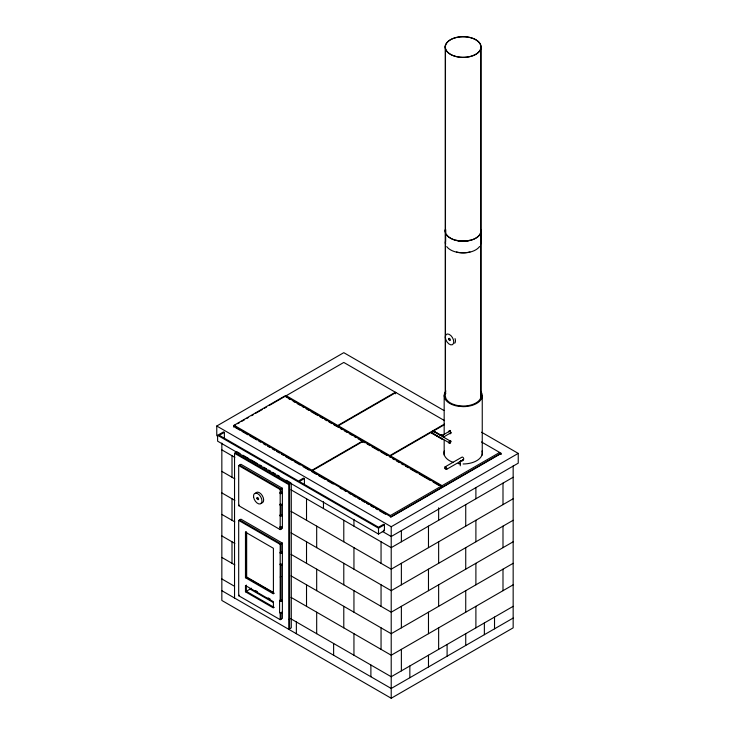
<?xml version="1.0" encoding="UTF-8"?>
<svg xmlns="http://www.w3.org/2000/svg" width="735" height="735" viewBox="0 0 735 735"><rect width="100%" height="100%" fill="white"/><g stroke="black" fill="none" stroke-linecap="round" stroke-linejoin="round"><path stroke-width="1.1" d="M433.889 431.941L433.632 430.958L432.915 431.032A1.433 0.827 -60 0 0 431.895 432.796L432.4 433.512L433.172 433.191M216.761 435.791L216.761 426.015L343.787 352.671L443.903 410.47M234.088 426.824L234.088 425.262L284.904 395.926L362.814 440.908L362.814 442.47M304.409 484.438L304.409 478.568L299.329 481.508L378.507 527.216L383.587 524.285L384.442 524.772L384.442 530.642L378.507 534.069L217.606 441.165L217.606 435.304L223.532 431.877L224.377 432.364L224.377 438.235M233.693 426.989L233.693 426.015L235.678 424.867M237.662 423.718L239.647 422.579M241.631 421.431L244.608 419.713M246.592 418.564L248.577 417.425M251.545 415.707L253.529 414.558M255.514 413.41L262.459 409.404M264.444 408.256L266.428 407.116M269.405 405.398L343.787 362.447L444.519 420.604M224.377 432.364L219.296 435.304L298.483 481.012L303.564 478.081L304.409 478.568M234.538 598.024L234.538 453.293L237.083 451.823L240.042 453.532M238.691 465.567L240.896 464.29L282.387 488.251L282.387 528.346L280.191 529.613L238.691 505.662L238.691 465.567L280.191 489.519L282.387 488.251M286.2 397.258L286.2 395.696L337.806 425.491L395.393 392.242L395.393 393.804M338.311 427.347L338.311 425.785L395.899 392.536M238.691 505.662L239.537 505.166M234.088 425.262L311.998 470.244L362.814 440.908M312.513 470.538L363.32 441.202L441.23 486.184L441.23 487.746L390.423 517.082L390.423 515.52L312.513 470.538L312.513 472.1M288.745 484.586L291.281 483.115L291.281 627.846L288.745 629.307L288.745 484.586L234.538 453.293M238.691 520.426L240.896 519.158L282.387 543.11L282.387 618.411L280.191 619.678L238.691 595.717L238.691 520.426L280.191 544.378L282.387 543.11M245.472 532.158L273.411 548.292L273.411 593.862L245.472 577.728L245.472 532.158L246.317 531.671L246.317 577.241L274.265 593.375M338.311 425.785L389.908 455.571L444.519 424.049M390.423 457.436L390.423 455.865L444.032 424.913M442.323 435.377L449.921 430.986M441.514 435.414A1.433 0.827 60 0 1 442.663 435.524A1.433 0.827 60 0 1 443.416 437.095L443.416 435.919L442.396 436.507A1.433 0.827 -60 0 1 443.416 437.095L450.941 432.75M245.472 577.728L246.657 577.039L273.631 592.621M445.052 466.909L461.984 457.133A1.433 0.827 60 0 1 463.647 458.465A1.433 0.827 60 0 1 462.71 459.55M446.485 469.399L463.427 459.614M238.691 595.717L239.537 595.231M245.472 591.813L245.472 585.547L273.411 601.689L273.411 607.946L245.472 591.813L251.48 588.239M280.191 577.039L281.036 576.552M390.423 515.52L441.23 486.184M442.075 485.688L499.662 452.448L499.662 454.01L442.075 487.259L442.075 485.688L390.423 455.865M217.606 435.304L378.507 528.199L384.442 524.772M216.761 426.015L391.213 526.729L518.239 453.394L518.239 463.169L391.213 536.513L382.292 531.359M513.159 477.254L391.213 547.658L290.904 489.749M288.745 619.532L289.59 619.045M513.159 498.762L391.213 569.175L291.042 511.339M513.159 520.279L391.213 590.683L291.042 532.847M513.159 541.787L391.213 612.2L291.042 554.365M513.159 563.304L391.213 633.708L291.042 575.872M513.159 584.821L391.213 655.225L291.042 597.39M513.159 606.329L391.213 676.733L290.481 618.576M513.159 618.062L391.213 688.475L221.841 590.683M221.841 443.076L221.841 600.467L391.213 698.25L513.159 627.846L513.159 465.926M441.377 438.271L442.13 438.97L431.932 433.08M481.563 432.217L518.239 453.394M481.489 441.955L501.307 453.394L391.213 516.953L233.693 426.015M499.607 453.394L501.307 454.368M443.416 435.919L441.377 434.752L440.366 435.331L441.248 435.414L433.42 430.894M433.172 430.921L441.349 435.635M432.915 431.032L450.867 441.395M431.895 432.796L449.848 443.159M432.033 433.301L441.891 438.988M462.701 459.55L463.114 460.239A1.433 0.827 0 0 1 460.817 460.79L460.551 460.643M288.184 398.407L290.169 399.555M293.146 401.273L295.13 402.422M297.115 403.561L300.091 405.279M302.076 406.427L304.06 407.576M306.045 408.724L309.022 410.442M311.006 411.582L317.952 415.597M319.936 416.745L322.913 418.463M324.907 419.602L326.891 420.751M328.876 421.899L331.852 423.617M333.837 424.766L336.814 426.484M340.296 428.496L342.28 429.635M344.265 430.783L347.242 432.502M349.226 433.65L352.203 435.368M354.187 436.517L356.172 437.656M358.156 438.804L361.133 440.522M363.118 441.671L365.102 442.819M367.087 443.958L370.063 445.676M372.048 446.825L378.994 450.84M380.978 451.979L386.932 455.424M392.407 458.576L394.392 459.724M396.376 460.873L399.362 462.591M401.347 463.739L403.331 464.887M405.325 466.036L408.302 467.754M410.286 468.902L417.241 472.917M419.226 474.066L430.159 480.378M433.135 482.096L439.098 485.532M235.071 427.393L240.005 430.241M241.98 431.381L247.897 434.798M249.872 435.938L256.772 439.925M258.748 441.055L260.714 442.194M263.672 443.903L265.647 445.042M267.623 446.182L269.589 447.321M272.556 449.03L274.522 450.169M276.498 451.308L279.456 453.017M281.431 454.156L283.398 455.296M285.373 456.435L292.273 460.422M294.248 461.562L300.165 464.97M303.123 466.679L309.04 470.097M313.496 472.669L316.454 474.378M318.43 475.517L325.329 479.505M327.305 480.644L333.221 484.053M340.121 488.04L342.097 489.179M344.072 490.318L346.038 491.458M348.996 493.167L350.972 494.306M352.947 495.445L355.905 497.154M357.871 498.293L359.847 499.433M361.822 500.572L364.781 502.281M366.747 503.42L368.722 504.559M370.697 505.689L373.656 507.398M375.631 508.537L377.597 509.677M379.572 510.816L385.489 514.234M383.587 530.155L384.442 530.642M243 455.241L248.908 458.658M250.883 459.788L257.774 463.776M259.749 464.915L261.715 466.054M263.69 467.184L266.649 468.893M268.615 470.032L270.59 471.172M272.556 472.311L275.515 474.02M277.49 475.15L279.456 476.289M286.356 480.277L290.297 482.546M235.393 452.806L289.59 484.099L289.59 628.82M221.841 449.875L234.823 457.372M239.537 465.08L281.036 489.032L281.036 492.863M221.841 471.383L234.823 478.88M221.841 492.9L234.823 500.397M239.537 519.939L281.036 543.891L281.036 552.904M221.841 514.408L234.823 521.905M221.841 535.925L234.823 543.422M221.841 557.433L234.823 564.93M255.403 590.508L257.36 591.638M268.146 597.867L270.113 598.997M250.13 589.121L273.356 602.535M274.265 607.459L246.317 591.317L246.317 585.06M221.841 578.95L234.584 586.309M445.952 391.002A19.046 10.997 0 0 0 444.17 395.65L444.813 398.499A19.046 10.997 0 0 0 458.282 406.271L463.206 406.648A19.046 10.997 0 0 0 480.469 391.002M502.997 483.115L502.997 504.633M502.997 526.141L502.997 547.658M502.997 569.175L502.997 590.683M494.526 617.088L494.526 628.82M484.365 622.958L484.365 634.691M482.252 395.65L482.252 455.084M480.947 48.335A17.962 10.373 0 0 1 452.264 55.3A17.962 10.373 0 0 1 456.159 37.476A17.962 10.373 0 0 1 480.947 48.335L480.947 398.894M480.782 48.326A17.796 10.272 0 0 1 452.365 55.226A17.796 10.272 0 0 1 456.224 37.568A17.796 10.272 0 0 1 480.782 48.326L480.782 396.597M475.894 487.443L475.894 498.762M475.894 520.279L475.894 541.787M475.894 563.304L475.894 584.821M475.894 606.329L475.894 627.846M465.733 504.633L465.733 526.141M465.733 547.658L465.733 569.175M465.733 590.683L465.733 612.2M465.733 633.708L465.733 645.449M460.266 461.35L460.266 465.797M447.1 644.466L447.1 656.199M445.465 45.754L445.465 394.024M445.3 45.745L445.3 394.006M444.17 395.65L444.17 434.514M444.17 440.228L444.17 455.084M438.639 507.821L438.639 520.279M438.639 541.787L438.639 563.304M438.639 584.821L438.639 606.329M438.639 627.846L438.639 649.354M428.477 526.141L428.477 547.658M428.477 569.175L428.477 590.683M428.477 612.2L428.477 633.708M428.477 655.225L428.477 666.957M409.845 665.983L409.845 677.716M401.374 530.468L401.374 541.787M401.374 563.304L401.374 584.821M401.374 606.329L401.374 627.846M401.374 649.354L401.374 670.871M391.213 526.729L391.213 698.25M389.908 455.571L389.908 457.142M381.052 541.787L381.052 563.304M381.052 584.821L381.052 606.329M381.052 627.846L381.052 649.354M378.507 528.199L378.507 534.069M370.89 665L370.89 676.733M353.948 519.351L353.948 526.141M353.948 547.658L353.948 569.175M353.948 590.683L353.948 612.2M353.948 633.708L353.948 655.225M343.787 520.279L343.787 541.787M343.787 563.304L343.787 584.821M343.787 606.329L343.787 627.846M337.806 425.491L337.806 427.053M333.626 643.492L333.626 655.225M323.464 501.748L323.464 508.546M316.684 526.141L316.684 547.658M316.684 569.175L316.684 590.683M316.684 612.2L316.684 633.708M311.998 470.244L311.998 471.806M306.523 498.762L306.523 520.279M306.523 541.787L306.523 563.304M306.523 584.821L306.523 606.329M296.361 621.975L296.361 633.708M281.036 504.201L281.036 514.399M281.036 526.857L281.036 529.126M281.036 565.288L281.036 600.118M281.036 612.457L281.036 619.192M280.191 489.519L280.191 529.613M280.191 544.378L280.191 600.605M280.191 612.944L280.191 619.678M279.594 600.716L279.594 612.457M246.657 532.618L246.657 577.039M232.003 455.737L232.003 477.254M232.003 498.762L232.003 520.279M232.003 541.787L232.003 563.304M281.827 612.108A1.194 0.689 0 0 1 280.945 613.137A1.194 0.689 0 0 1 279.631 612.273M281.808 563.791A1.194 0.689 0 0 1 282.185 564.783A1.194 0.689 0 0 1 280.439 564.921A1.194 0.689 0 0 1 280.357 563.901M481.995 450.987A19.165 11.062 0 0 1 463.123 463.969M460.128 463.831A19.165 11.062 0 0 1 458.162 463.592M453.541 462.49A19.165 11.062 0 0 1 444.252 450.987M480.561 392.968A17.962 10.373 0 0 1 463.206 406.023L458.557 405.674A17.962 10.373 0 0 1 445.86 398.333L445.245 395.65A17.962 10.373 0 0 1 445.86 392.968M449.875 430.526A1.442 0.717 66.1 0 1 450.27 430.517M449.498 433.31A1.553 0.772 66.1 0 0 449.756 433.549L449.985 433.687A1.553 0.772 66.1 0 0 450.684 432.979A1.553 0.772 66.1 0 0 449.985 431.224L449.746 431.004A1.553 0.772 66.1 0 0 448.828 431.914M449.746 431.096A1.442 0.928 53 0 1 450.886 432.777A1.442 0.928 53 0 1 449.746 433.448M480.754 229.485A17.796 10.272 0 0 1 467.827 240.795A17.796 10.272 0 0 1 446.724 234.86M445.493 232.278A17.796 10.272 0 0 1 445.465 229.596M480.92 229.476A17.962 10.373 0 0 1 463.225 241.255A17.962 10.373 0 0 1 445.3 229.577M469.959 240.262A17.631 10.18 0 0 1 456.463 240.308M445.658 232.26A17.631 10.18 0 0 1 445.64 229.605L445.64 241.337A17.631 10.18 0 0 0 445.658 244.002M480.589 229.495A17.631 10.18 0 0 1 480.616 232.159L480.616 243.891A17.631 10.18 0 0 0 480.589 241.236M469.959 251.995A17.631 10.18 0 0 1 456.463 252.041M479.606 246.501A17.796 10.272 0 0 1 463.225 252.886A17.796 10.272 0 0 1 446.724 246.602M445.493 244.011A17.796 10.272 0 0 1 445.465 241.328M480.754 241.218A17.796 10.272 0 0 1 480.782 243.901M455.057 338.624A5.99 3.454 60 0 1 454.68 343.273M255.468 493.617A5.99 3.454 60 0 1 262.303 495.647A5.99 3.454 60 0 1 261.228 503.052M281.882 504.192A1.194 0.689 0 0 1 281.808 505.211A1.194 0.689 0 0 1 280.053 505.074A1.194 0.689 0 0 1 280.439 504.081M281.882 526.683A1.194 0.689 0 0 1 281.808 527.702A1.194 0.689 0 0 1 280.053 527.565A1.194 0.689 0 0 1 280.439 526.572M445.052 468.572L444.886 468.232A1.433 0.827 60 0 1 445.676 466.936A1.433 0.827 60 0 1 446.724 469.105A1.433 0.827 60 0 1 445.052 468.572M279.943 601.212A1.194 0.689 0 0 0 281.946 600.899A1.194 0.689 0 0 0 280.476 600.054A1.194 0.689 0 0 0 279.943 601.212M280.357 553.143A1.194 0.689 0 0 0 282.359 552.83A1.194 0.689 0 0 0 280.899 551.985A1.194 0.689 0 0 0 280.357 553.143M450.114 442.966A1.433 0.827 -60 0 0 450.564 440.743A1.433 0.827 -60 0 0 448.864 442.25A1.433 0.827 -60 0 0 450.114 442.966M448.69 339.129A1.194 0.689 60 0 0 450.068 340.507A1.194 0.689 60 0 0 449.811 338.697A1.194 0.689 60 0 0 448.69 339.129M445.355 337.879A5.99 3.454 60 0 0 452.236 344.761A5.99 3.454 60 0 0 450.978 335.693A5.99 3.454 60 0 0 445.355 337.879M256.91 498.257A1.194 0.689 60 0 0 258.288 499.635A1.194 0.689 60 0 0 258.04 497.815A1.194 0.689 60 0 0 256.91 498.257M253.575 497.007A5.99 3.454 60 0 0 260.466 503.888A5.99 3.454 60 0 0 259.198 494.82A5.99 3.454 60 0 0 253.575 497.007M280.439 493.543A1.194 0.689 0 0 0 282.231 492.946A1.194 0.689 0 0 0 280.439 492.349A1.194 0.689 0 0 0 280.439 493.543M280.439 516.034A1.194 0.689 0 0 0 282.231 515.437A1.194 0.689 0 0 0 280.439 514.84A1.194 0.689 0 0 0 280.439 516.034"/></g></svg>
